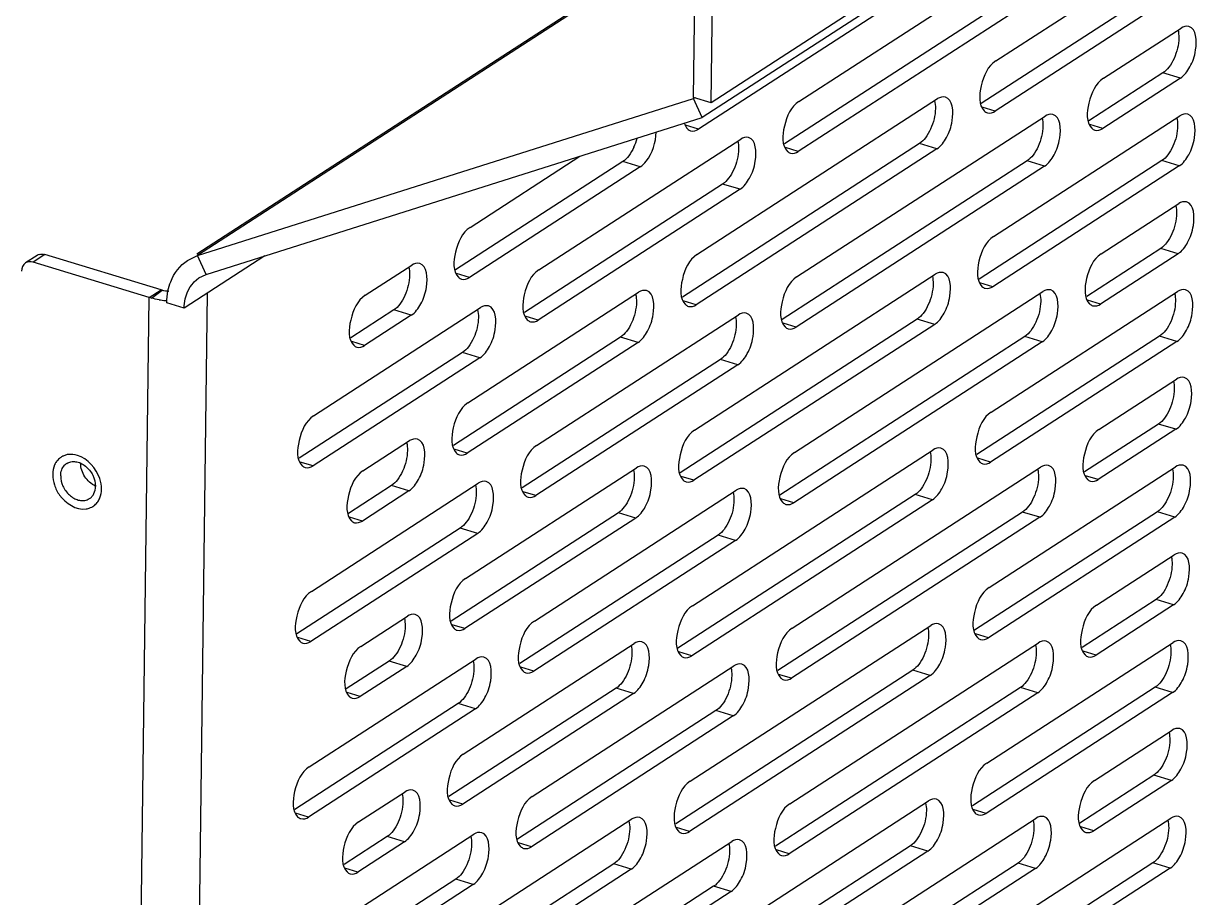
# Model space of a CAD drawing. Header units: millimetres. Extents: x -177 to 18421, y -5017 to 3255.
# Drawn here: x 4818.57 to 4839.62, y 715.05 to 730.69 of the extents above; entities that cross this region are included whole.
import ezdxf

# ---------------------------------------------------------------- set-up
doc = ezdxf.new("R2010")
doc.units = ezdxf.units.MM
doc.header["$LTSCALE"] = 46.255
doc.layers.get('0').update_dxf_attribs({"linetype": 'CONTINUOUS'})
doc.layers.add('02___PRT_ALL_AXES', color=7, linetype='CONTINUOUS')

msp = doc.modelspace()

# ---------------------------------------------------------------- linework, layer by layer
at = {"color": 3, "linetype": 'Continuous'}
for p, q in [((4854.088, 744.311), (4830.875, 729.277)), ((4849.689, 741.299), (4830.715, 729.011)), ((4830.875, 729.277), (4830.915, 732.382)), ((4832.448, 729.299), (4836.896, 732.18)), ((4835.972, 730.024), (4839.308, 732.184)), ((4834.958, 731.593), (4830.649, 728.802)), ((4836.884, 731.282), (4832.436, 728.401)), ((4839.297, 731.287), (4835.961, 729.126)), ((4837.898, 729.713), (4839.288, 730.613)), ((4839.277, 729.715), (4837.886, 728.815)), ((4830.621, 726.558), (4834.93, 729.349)), ((4821.835, 726.201), (4830.715, 729.011)), ((4832.407, 726.157), (4836.855, 729.038)), ((4835.932, 726.881), (4839.268, 729.042)), ((4827.791, 726.283), (4831.405, 728.624)), ((4834.918, 728.451), (4830.609, 725.66)), ((4826.56, 727.045), (4828.527, 728.318)), ((4829.607, 728.127), (4826.549, 726.147)), ((4836.844, 728.14), (4832.396, 725.259)), ((4839.256, 728.144), (4835.92, 725.983)), ((4831.394, 727.726), (4827.78, 725.386)), ((4837.858, 726.57), (4839.248, 727.471)), ((4839.236, 726.573), (4837.846, 725.673)), ((4820.818, 725.789), (4818.74, 726.422)), ((4822.883, 726.533), (4821.441, 725.599)), ((4824.684, 725.829), (4825.518, 726.369)), ((4821.706, 726.14), (4821.835, 726.201)), ((4830.58, 723.415), (4834.889, 726.206)), ((4820.235, 680.275), (4820.818, 725.789)), ((4821.275, 680.355), (4821.858, 725.869)), ((4826.52, 723.902), (4829.578, 725.883)), ((4832.367, 723.014), (4836.815, 725.895)), ((4835.892, 723.739), (4839.228, 725.899)), ((4823.76, 723.673), (4826.749, 725.608)), ((4825.506, 725.471), (4824.672, 724.931)), ((4827.751, 723.141), (4831.365, 725.482)), ((4834.878, 725.308), (4830.569, 722.517)), ((4829.567, 724.985), (4826.509, 723.004)), ((4836.804, 724.997), (4832.356, 722.117)), ((4839.216, 725.002), (4835.88, 722.841)), ((4826.737, 724.71), (4823.749, 722.775)), ((4831.353, 724.584), (4827.739, 722.243)), ((4837.817, 723.428), (4839.207, 724.328)), ((4839.196, 723.43), (4837.806, 722.53)), ((4824.643, 722.687), (4825.478, 723.227)), ((4830.54, 720.273), (4834.849, 723.064)), ((4832.327, 719.872), (4836.775, 722.753)), ((4835.851, 720.596), (4839.187, 722.757)), ((4826.48, 720.76), (4829.538, 722.74)), ((4823.72, 720.53), (4826.708, 722.466)), ((4825.466, 722.329), (4824.632, 721.789)), ((4827.711, 719.998), (4831.325, 722.339)), ((4834.838, 722.166), (4830.529, 719.375)), ((4829.526, 721.842), (4826.468, 719.862)), ((4836.763, 721.855), (4832.315, 718.974)), ((4839.176, 721.859), (4835.84, 719.698)), ((4826.697, 721.568), (4823.708, 719.632)), ((4831.313, 721.441), (4827.699, 719.101)), ((4837.777, 720.285), (4839.167, 721.186)), ((4839.156, 720.288), (4837.766, 719.388)), ((4824.603, 719.544), (4825.437, 720.084)), ((4830.5, 717.13), (4834.809, 719.921)), ((4826.439, 717.617), (4829.498, 719.598)), ((4832.287, 716.729), (4836.735, 719.61)), ((4835.811, 717.454), (4839.147, 719.614)), ((4823.68, 717.388), (4826.668, 719.323)), ((4825.426, 719.186), (4824.592, 718.646)), ((4827.67, 716.856), (4831.284, 719.197)), ((4834.797, 719.023), (4830.488, 716.232)), ((4829.486, 718.7), (4826.428, 716.719)), ((4836.723, 718.712), (4832.275, 715.832)), ((4839.136, 718.717), (4835.8, 716.556)), ((4826.657, 718.425), (4823.668, 716.49)), ((4831.273, 718.299), (4827.659, 715.958)), ((4837.737, 717.143), (4839.127, 718.043)), ((4839.115, 717.145), (4837.725, 716.245)), ((4824.563, 716.402), (4825.397, 716.942)), ((4830.46, 713.988), (4834.769, 716.779)), ((4826.399, 714.475), (4829.457, 716.455)), ((4832.246, 713.587), (4836.694, 716.468)), ((4835.771, 714.311), (4839.107, 716.472)), ((4823.639, 714.245), (4826.628, 716.181)), ((4825.385, 716.044), (4824.551, 715.504)), ((4827.63, 713.714), (4831.244, 716.054)), ((4834.757, 715.881), (4830.448, 713.09)), ((4829.446, 715.557), (4826.388, 713.577)), ((4836.683, 715.57), (4832.235, 712.689)), ((4839.095, 715.574), (4835.759, 713.413)), ((4826.616, 715.283), (4823.628, 713.347)), ((4831.233, 715.156), (4827.619, 712.816))]:
    msp.add_line(p, q, dxfattribs=at)
at = {"color": 7, "linetype": 'Continuous'}
for p, q in [((4830.563, 729.372), (4830.603, 732.477)), ((4830.601, 732.348), (4821.668, 726.563)), ((4830.601, 732.316), (4821.683, 726.54)), ((4838.985, 731.382), (4835.713, 729.263)), ((4836.573, 731.377), (4832.189, 728.538)), ((4838.965, 729.81), (4837.639, 728.952)), ((4839.277, 729.715), (4838.965, 729.81)), ((4821.683, 726.54), (4830.563, 729.35)), ((4830.875, 729.277), (4830.563, 729.372)), ((4830.587, 729.365), (4830.563, 729.35)), ((4830.715, 729.011), (4830.563, 729.35)), ((4835.961, 729.126), (4835.729, 729.196)), ((4830.649, 728.802), (4830.418, 728.873)), ((4837.886, 728.815), (4837.655, 728.885)), ((4834.606, 728.546), (4830.362, 725.797)), ((4832.436, 728.401), (4832.205, 728.472)), ((4834.918, 728.451), (4834.606, 728.546)), ((4829.295, 728.222), (4826.302, 726.283)), ((4829.607, 728.127), (4829.295, 728.222)), ((4836.532, 728.235), (4832.149, 725.396)), ((4838.945, 728.239), (4835.673, 726.12)), ((4836.844, 728.14), (4836.532, 728.235)), ((4839.256, 728.144), (4838.945, 728.239)), ((4831.082, 727.821), (4827.532, 725.522)), ((4831.394, 727.726), (4831.082, 727.821)), ((4818.81, 726.543), (4818.602, 726.408)), ((4818.949, 726.557), (4818.74, 726.422)), ((4821.027, 725.924), (4818.949, 726.557)), ((4821.502, 726.454), (4821.683, 726.54)), ((4821.835, 726.201), (4821.683, 726.54)), ((4838.925, 726.668), (4837.599, 725.809)), ((4839.236, 726.573), (4838.925, 726.668)), ((4826.549, 726.147), (4826.318, 726.217)), ((4820.818, 725.789), (4821.027, 725.924)), ((4820.855, 725.779), (4821.045, 725.919)), ((4821.045, 725.919), (4821.027, 725.924)), ((4835.92, 725.983), (4835.689, 726.054)), ((4830.609, 725.66), (4830.378, 725.73)), ((4837.846, 725.673), (4837.615, 725.743)), ((4821.441, 725.599), (4821.13, 725.694)), ((4825.195, 725.566), (4824.425, 725.068)), ((4825.506, 725.471), (4825.195, 725.566)), ((4827.78, 725.386), (4827.548, 725.456)), ((4834.566, 725.403), (4830.322, 722.654)), ((4832.396, 725.259), (4832.165, 725.329)), ((4834.878, 725.308), (4834.566, 725.403)), ((4829.255, 725.08), (4826.261, 723.141)), ((4829.567, 724.985), (4829.255, 725.08)), ((4836.492, 725.092), (4832.108, 722.253)), ((4838.904, 725.097), (4835.633, 722.978)), ((4836.804, 724.997), (4836.492, 725.092)), ((4839.216, 725.002), (4838.904, 725.097)), ((4824.672, 724.931), (4824.441, 725.002)), ((4826.425, 724.805), (4823.501, 722.912)), ((4826.737, 724.71), (4826.425, 724.805)), ((4831.042, 724.679), (4827.492, 722.38)), ((4831.353, 724.584), (4831.042, 724.679)), ((4838.884, 723.525), (4837.559, 722.667)), ((4839.196, 723.43), (4838.884, 723.525)), ((4826.509, 723.004), (4826.277, 723.075)), ((4823.749, 722.775), (4823.517, 722.845)), ((4835.88, 722.841), (4835.649, 722.911)), ((4830.569, 722.517), (4830.338, 722.588)), ((4837.806, 722.53), (4837.575, 722.6)), ((4825.154, 722.424), (4824.385, 721.926)), ((4825.466, 722.329), (4825.154, 722.424)), ((4827.739, 722.243), (4827.508, 722.314)), ((4834.526, 722.261), (4830.281, 719.512)), ((4832.356, 722.117), (4832.124, 722.187)), ((4834.838, 722.166), (4834.526, 722.261)), ((4829.215, 721.937), (4826.221, 719.998)), ((4829.526, 721.842), (4829.215, 721.937)), ((4836.452, 721.95), (4832.068, 719.111)), ((4838.864, 721.954), (4835.593, 719.835)), ((4836.763, 721.855), (4836.452, 721.95)), ((4839.176, 721.859), (4838.864, 721.954)), ((4824.632, 721.789), (4824.401, 721.859)), ((4826.385, 721.663), (4823.461, 719.769)), ((4826.697, 721.568), (4826.385, 721.663)), ((4831.002, 721.536), (4827.452, 719.237)), ((4831.313, 721.441), (4831.002, 721.536)), ((4838.844, 720.383), (4837.518, 719.524)), ((4839.156, 720.288), (4838.844, 720.383)), ((4826.468, 719.862), (4826.237, 719.932)), ((4823.708, 719.632), (4823.477, 719.703)), ((4835.84, 719.698), (4835.609, 719.769)), ((4830.529, 719.375), (4830.297, 719.445)), ((4837.766, 719.388), (4837.534, 719.458)), ((4825.114, 719.281), (4824.344, 718.783)), ((4825.426, 719.186), (4825.114, 719.281)), ((4827.699, 719.101), (4827.468, 719.171)), ((4834.486, 719.118), (4830.241, 716.369)), ((4832.315, 718.974), (4832.084, 719.044)), ((4834.797, 719.023), (4834.486, 719.118)), ((4829.174, 718.795), (4826.181, 716.856)), ((4829.486, 718.7), (4829.174, 718.795)), ((4836.412, 718.807), (4832.028, 715.968)), ((4838.824, 718.812), (4835.552, 716.693)), ((4836.723, 718.712), (4836.412, 718.807)), ((4839.136, 718.717), (4838.824, 718.812)), ((4824.592, 718.646), (4824.361, 718.717)), ((4826.345, 718.52), (4823.421, 716.627)), ((4826.657, 718.425), (4826.345, 718.52)), ((4830.961, 718.394), (4827.412, 716.095)), ((4831.273, 718.299), (4830.961, 718.394)), ((4838.804, 717.24), (4837.478, 716.382)), ((4839.115, 717.145), (4838.804, 717.24)), ((4826.428, 716.719), (4826.197, 716.79)), ((4823.668, 716.49), (4823.437, 716.56)), ((4835.8, 716.556), (4835.568, 716.626)), ((4830.488, 716.232), (4830.257, 716.303)), ((4837.725, 716.245), (4837.494, 716.315)), ((4825.074, 716.139), (4824.304, 715.641)), ((4825.385, 716.044), (4825.074, 716.139)), ((4827.659, 715.958), (4827.428, 716.029)), ((4834.445, 715.976), (4830.201, 713.227)), ((4832.275, 715.832), (4832.044, 715.902)), ((4834.757, 715.881), (4834.445, 715.976)), ((4829.134, 715.652), (4826.14, 713.713)), ((4829.446, 715.557), (4829.134, 715.652)), ((4836.371, 715.665), (4831.988, 712.826)), ((4838.784, 715.669), (4835.512, 713.55)), ((4836.683, 715.57), (4836.371, 715.665)), ((4839.095, 715.574), (4838.784, 715.669)), ((4824.551, 715.504), (4824.32, 715.574)), ((4826.305, 715.378), (4823.381, 713.484)), ((4826.616, 715.283), (4826.305, 715.378)), ((4830.921, 715.251), (4827.371, 712.952)), ((4831.233, 715.156), (4830.921, 715.251))]:
    msp.add_line(p, q, dxfattribs=at)
at = {"color": 3, "linetype": 'Continuous'}
msp.add_lwpolyline([(4820.855, 725.779), (4820.836, 725.784), (4820.818, 725.789)], dxfattribs=at)
at = {"color": 7, "linetype": 'Continuous'}
for centre, radius, start, end in [((4828.586, 728.889), 0.995, 335.7947, 345.5563), ((4818.887, 726.425), 0.141, 107.359, 122.8097)]:
    msp.add_arc(centre, radius, start, end, dxfattribs=at)
at = {"color": 3, "linetype": 'Continuous'}
for centre, radius, start, end in [((4821.238, 727.284), 1.554, 261.0565, 261.7666), ((4821.25, 727.371), 1.642, 261.7905, 266.0203)]:
    msp.add_arc(centre, radius, start, end, dxfattribs=at)
at = {"color": 7, "linetype": 'Continuous'}
for points in [[(4839.234, 730.58), (4839.245, 730.534), (4839.249, 730.486), (4839.249, 730.439)], [(4839.249, 730.439), (4839.247, 730.313), (4839.215, 730.185), (4839.163, 730.069)], [(4839.072, 729.913), (4839.042, 729.874), (4839.006, 729.837), (4838.965, 729.81)], [(4839.163, 730.069), (4839.138, 730.014), (4839.108, 729.961), (4839.072, 729.913)], [(4834.876, 729.315), (4834.887, 729.269), (4834.891, 729.222), (4834.89, 729.175)], [(4834.89, 729.175), (4834.889, 729.048), (4834.857, 728.92), (4834.805, 728.805)], [(4836.816, 728.864), (4836.814, 728.737), (4836.783, 728.609), (4836.731, 728.494)], [(4836.802, 729.004), (4836.813, 728.958), (4836.817, 728.911), (4836.816, 728.864)], [(4839.228, 728.868), (4839.227, 728.741), (4839.195, 728.613), (4839.143, 728.498)], [(4839.214, 729.008), (4839.225, 728.963), (4839.229, 728.915), (4839.228, 728.868)], [(4834.713, 728.649), (4834.683, 728.61), (4834.648, 728.573), (4834.606, 728.546)], [(4834.805, 728.805), (4834.78, 728.75), (4834.75, 728.697), (4834.713, 728.649)], [(4829.493, 728.481), (4829.469, 728.426), (4829.439, 728.373), (4829.402, 728.325)], [(4831.366, 728.45), (4831.364, 728.324), (4831.332, 728.196), (4831.28, 728.08)], [(4831.352, 728.591), (4831.363, 728.545), (4831.366, 728.497), (4831.366, 728.45)], [(4836.731, 728.494), (4836.706, 728.439), (4836.676, 728.386), (4836.639, 728.338)], [(4839.143, 728.498), (4839.118, 728.443), (4839.088, 728.39), (4839.052, 728.342)], [(4829.402, 728.325), (4829.372, 728.286), (4829.337, 728.249), (4829.295, 728.222)], [(4836.639, 728.338), (4836.609, 728.299), (4836.574, 728.262), (4836.532, 728.235)], [(4839.052, 728.342), (4839.021, 728.303), (4838.986, 728.266), (4838.945, 728.239)], [(4831.28, 728.08), (4831.256, 728.025), (4831.225, 727.972), (4831.189, 727.924)], [(4831.189, 727.924), (4831.159, 727.885), (4831.124, 727.848), (4831.082, 727.821)], [(4839.194, 727.437), (4839.205, 727.391), (4839.209, 727.344), (4839.208, 727.297)], [(4839.208, 727.297), (4839.207, 727.17), (4839.175, 727.042), (4839.123, 726.927)], [(4839.031, 726.771), (4839.001, 726.732), (4838.966, 726.695), (4838.925, 726.668)], [(4839.123, 726.927), (4839.098, 726.872), (4839.068, 726.819), (4839.031, 726.771)], [(4818.845, 726.559), (4818.878, 726.569), (4818.916, 726.568), (4818.949, 726.557)], [(4821.2, 726.073), (4821.259, 726.224), (4821.366, 726.366), (4821.502, 726.454)], [(4825.464, 726.336), (4825.475, 726.29), (4825.479, 726.242), (4825.478, 726.195)], [(4825.478, 726.195), (4825.477, 726.069), (4825.445, 725.941), (4825.393, 725.825)], [(4834.836, 726.173), (4834.847, 726.127), (4834.851, 726.079), (4834.85, 726.032)], [(4821.166, 725.898), (4821.125, 725.901), (4821.085, 725.908), (4821.045, 725.919)], [(4821.13, 725.694), (4821.131, 725.765), (4821.138, 725.836), (4821.152, 725.906)], [(4821.152, 725.906), (4821.163, 725.963), (4821.179, 726.019), (4821.2, 726.073)], [(4834.85, 726.032), (4834.848, 725.906), (4834.816, 725.777), (4834.764, 725.662)], [(4825.393, 725.825), (4825.368, 725.77), (4825.338, 725.717), (4825.301, 725.67)], [(4829.539, 725.709), (4829.537, 725.582), (4829.505, 725.454), (4829.453, 725.339)], [(4829.524, 725.849), (4829.535, 725.803), (4829.539, 725.756), (4829.539, 725.709)], [(4836.776, 725.721), (4836.774, 725.595), (4836.742, 725.467), (4836.69, 725.351)], [(4836.762, 725.862), (4836.773, 725.816), (4836.776, 725.768), (4836.776, 725.721)], [(4839.188, 725.726), (4839.187, 725.599), (4839.155, 725.471), (4839.103, 725.355)], [(4839.174, 725.866), (4839.185, 725.82), (4839.189, 725.773), (4839.188, 725.726)], [(4825.301, 725.67), (4825.271, 725.63), (4825.236, 725.593), (4825.195, 725.566)], [(4826.695, 725.575), (4826.706, 725.529), (4826.71, 725.481), (4826.709, 725.434)], [(4834.673, 725.506), (4834.643, 725.467), (4834.608, 725.43), (4834.566, 725.403)], [(4834.764, 725.662), (4834.74, 725.607), (4834.71, 725.554), (4834.673, 725.506)], [(4826.709, 725.434), (4826.708, 725.308), (4826.676, 725.18), (4826.624, 725.064)], [(4829.453, 725.339), (4829.428, 725.284), (4829.398, 725.231), (4829.362, 725.183)], [(4831.326, 725.308), (4831.324, 725.181), (4831.292, 725.053), (4831.24, 724.938)], [(4831.311, 725.448), (4831.322, 725.402), (4831.326, 725.355), (4831.326, 725.308)], [(4836.69, 725.351), (4836.666, 725.296), (4836.636, 725.243), (4836.599, 725.195)], [(4839.103, 725.355), (4839.078, 725.3), (4839.048, 725.247), (4839.011, 725.2)], [(4826.624, 725.064), (4826.599, 725.009), (4826.569, 724.956), (4826.532, 724.909)], [(4829.362, 725.183), (4829.332, 725.144), (4829.296, 725.107), (4829.255, 725.08)], [(4836.599, 725.195), (4836.569, 725.156), (4836.534, 725.119), (4836.492, 725.092)], [(4839.011, 725.2), (4838.981, 725.16), (4838.946, 725.123), (4838.904, 725.097)], [(4826.532, 724.909), (4826.502, 724.869), (4826.467, 724.832), (4826.425, 724.805)], [(4831.24, 724.938), (4831.215, 724.883), (4831.185, 724.83), (4831.149, 724.782)], [(4831.149, 724.782), (4831.118, 724.743), (4831.083, 724.706), (4831.042, 724.679)], [(4839.154, 724.295), (4839.165, 724.249), (4839.169, 724.201), (4839.168, 724.154)], [(4839.168, 724.154), (4839.166, 724.028), (4839.135, 723.9), (4839.083, 723.784)], [(4838.991, 723.628), (4838.961, 723.589), (4838.926, 723.552), (4838.884, 723.525)], [(4839.083, 723.784), (4839.058, 723.729), (4839.028, 723.676), (4838.991, 723.628)], [(4825.424, 723.193), (4825.435, 723.148), (4825.439, 723.1), (4825.438, 723.053)], [(4825.438, 723.053), (4825.436, 722.926), (4825.405, 722.798), (4825.353, 722.683)], [(4834.795, 723.03), (4834.807, 722.984), (4834.81, 722.937), (4834.81, 722.89)], [(4834.81, 722.89), (4834.808, 722.763), (4834.776, 722.635), (4834.724, 722.52)], [(4825.353, 722.683), (4825.328, 722.628), (4825.298, 722.575), (4825.261, 722.527)], [(4829.498, 722.566), (4829.497, 722.44), (4829.465, 722.311), (4829.413, 722.196)], [(4829.484, 722.707), (4829.495, 722.661), (4829.499, 722.613), (4829.498, 722.566)], [(4836.736, 722.579), (4836.734, 722.452), (4836.702, 722.324), (4836.65, 722.209)], [(4836.721, 722.719), (4836.732, 722.673), (4836.736, 722.626), (4836.736, 722.579)], [(4839.148, 722.583), (4839.146, 722.456), (4839.115, 722.328), (4839.062, 722.213)], [(4839.134, 722.723), (4839.145, 722.678), (4839.149, 722.63), (4839.148, 722.583)], [(4825.261, 722.527), (4825.231, 722.488), (4825.196, 722.451), (4825.154, 722.424)], [(4826.655, 722.432), (4826.666, 722.387), (4826.67, 722.339), (4826.669, 722.292)], [(4834.633, 722.364), (4834.603, 722.325), (4834.567, 722.288), (4834.526, 722.261)], [(4834.724, 722.52), (4834.699, 722.465), (4834.669, 722.412), (4834.633, 722.364)], [(4826.669, 722.292), (4826.667, 722.165), (4826.636, 722.037), (4826.583, 721.922)], [(4829.413, 722.196), (4829.388, 722.141), (4829.358, 722.088), (4829.321, 722.04)], [(4831.285, 722.165), (4831.284, 722.039), (4831.252, 721.911), (4831.2, 721.795)], [(4831.271, 722.306), (4831.282, 722.26), (4831.286, 722.212), (4831.285, 722.165)], [(4836.65, 722.209), (4836.625, 722.154), (4836.595, 722.101), (4836.559, 722.053)], [(4839.062, 722.213), (4839.038, 722.158), (4839.008, 722.105), (4838.971, 722.057)], [(4826.583, 721.922), (4826.559, 721.867), (4826.529, 721.814), (4826.492, 721.766)], [(4829.321, 722.04), (4829.291, 722.001), (4829.256, 721.964), (4829.215, 721.937)], [(4836.559, 722.053), (4836.529, 722.014), (4836.493, 721.977), (4836.452, 721.95)], [(4838.971, 722.057), (4838.941, 722.018), (4838.906, 721.981), (4838.864, 721.954)], [(4826.492, 721.766), (4826.462, 721.727), (4826.427, 721.69), (4826.385, 721.663)], [(4831.2, 721.795), (4831.175, 721.74), (4831.145, 721.687), (4831.108, 721.639)], [(4831.108, 721.639), (4831.078, 721.6), (4831.043, 721.563), (4831.002, 721.536)], [(4839.114, 721.152), (4839.125, 721.106), (4839.128, 721.059), (4839.128, 721.012)], [(4839.128, 721.012), (4839.126, 720.885), (4839.094, 720.757), (4839.042, 720.642)], [(4838.951, 720.486), (4838.921, 720.447), (4838.886, 720.41), (4838.844, 720.383)], [(4839.042, 720.642), (4839.018, 720.587), (4838.988, 720.534), (4838.951, 720.486)], [(4825.384, 720.051), (4825.395, 720.005), (4825.398, 719.957), (4825.398, 719.91)], [(4825.398, 719.91), (4825.396, 719.784), (4825.364, 719.656), (4825.312, 719.54)], [(4834.755, 719.888), (4834.766, 719.842), (4834.77, 719.794), (4834.769, 719.747)], [(4834.769, 719.747), (4834.768, 719.621), (4834.736, 719.492), (4834.684, 719.377)], [(4825.221, 719.385), (4825.191, 719.345), (4825.156, 719.308), (4825.114, 719.281)], [(4825.312, 719.54), (4825.288, 719.485), (4825.258, 719.432), (4825.221, 719.385)], [(4829.458, 719.424), (4829.456, 719.297), (4829.425, 719.169), (4829.373, 719.054)], [(4829.444, 719.564), (4829.455, 719.518), (4829.459, 719.471), (4829.458, 719.424)], [(4836.695, 719.436), (4836.694, 719.31), (4836.662, 719.182), (4836.61, 719.066)], [(4836.681, 719.577), (4836.692, 719.531), (4836.696, 719.483), (4836.695, 719.436)], [(4839.108, 719.441), (4839.106, 719.314), (4839.074, 719.186), (4839.022, 719.07)], [(4839.093, 719.581), (4839.105, 719.535), (4839.108, 719.488), (4839.108, 719.441)], [(4826.614, 719.29), (4826.626, 719.244), (4826.629, 719.196), (4826.629, 719.149)], [(4834.592, 719.221), (4834.562, 719.182), (4834.527, 719.145), (4834.486, 719.118)], [(4834.684, 719.377), (4834.659, 719.322), (4834.629, 719.269), (4834.592, 719.221)], [(4826.629, 719.149), (4826.627, 719.023), (4826.595, 718.895), (4826.543, 718.779)], [(4829.373, 719.054), (4829.348, 718.999), (4829.318, 718.946), (4829.281, 718.898)], [(4831.245, 719.023), (4831.243, 718.896), (4831.212, 718.768), (4831.16, 718.653)], [(4831.231, 719.163), (4831.242, 719.117), (4831.246, 719.07), (4831.245, 719.023)], [(4836.61, 719.066), (4836.585, 719.011), (4836.555, 718.958), (4836.518, 718.91)], [(4839.022, 719.07), (4838.997, 719.015), (4838.967, 718.962), (4838.931, 718.915)], [(4826.543, 718.779), (4826.518, 718.724), (4826.488, 718.671), (4826.452, 718.624)], [(4829.281, 718.898), (4829.251, 718.859), (4829.216, 718.822), (4829.174, 718.795)], [(4836.518, 718.91), (4836.488, 718.871), (4836.453, 718.834), (4836.412, 718.807)], [(4838.931, 718.915), (4838.901, 718.875), (4838.865, 718.838), (4838.824, 718.812)], [(4826.452, 718.624), (4826.422, 718.584), (4826.386, 718.547), (4826.345, 718.52)], [(4831.16, 718.653), (4831.135, 718.598), (4831.105, 718.545), (4831.068, 718.497)], [(4831.068, 718.497), (4831.038, 718.458), (4831.003, 718.421), (4830.961, 718.394)], [(4839.073, 718.01), (4839.084, 717.964), (4839.088, 717.916), (4839.088, 717.869)], [(4839.088, 717.869), (4839.086, 717.743), (4839.054, 717.615), (4839.002, 717.499)], [(4839.002, 717.499), (4838.977, 717.444), (4838.947, 717.391), (4838.911, 717.343)], [(4838.911, 717.343), (4838.881, 717.304), (4838.845, 717.267), (4838.804, 717.24)], [(4825.343, 716.908), (4825.354, 716.863), (4825.358, 716.815), (4825.358, 716.768)], [(4825.358, 716.768), (4825.356, 716.641), (4825.324, 716.513), (4825.272, 716.398)], [(4834.715, 716.745), (4834.726, 716.699), (4834.73, 716.652), (4834.729, 716.605)], [(4834.729, 716.605), (4834.728, 716.478), (4834.696, 716.35), (4834.644, 716.235)], [(4836.641, 716.434), (4836.652, 716.389), (4836.656, 716.341), (4836.655, 716.294)], [(4839.053, 716.438), (4839.064, 716.393), (4839.068, 716.345), (4839.067, 716.298)], [(4825.181, 716.242), (4825.151, 716.203), (4825.115, 716.166), (4825.074, 716.139)], [(4825.272, 716.398), (4825.247, 716.343), (4825.217, 716.29), (4825.181, 716.242)], [(4829.418, 716.281), (4829.416, 716.155), (4829.384, 716.026), (4829.332, 715.911)], [(4829.404, 716.422), (4829.415, 716.376), (4829.418, 716.328), (4829.418, 716.281)], [(4834.644, 716.235), (4834.619, 716.18), (4834.589, 716.127), (4834.552, 716.079)], [(4836.655, 716.294), (4836.653, 716.167), (4836.622, 716.039), (4836.57, 715.924)], [(4839.067, 716.298), (4839.066, 716.171), (4839.034, 716.043), (4838.982, 715.928)], [(4826.574, 716.147), (4826.585, 716.102), (4826.589, 716.054), (4826.588, 716.007)], [(4831.19, 716.021), (4831.202, 715.975), (4831.205, 715.927), (4831.205, 715.88)], [(4834.552, 716.079), (4834.522, 716.04), (4834.487, 716.003), (4834.445, 715.976)], [(4826.588, 716.007), (4826.587, 715.88), (4826.555, 715.752), (4826.503, 715.637)], [(4829.332, 715.911), (4829.308, 715.856), (4829.278, 715.803), (4829.241, 715.755)], [(4831.205, 715.88), (4831.203, 715.754), (4831.171, 715.626), (4831.119, 715.51)], [(4836.57, 715.924), (4836.545, 715.869), (4836.515, 715.816), (4836.478, 715.768)], [(4838.982, 715.928), (4838.957, 715.873), (4838.927, 715.82), (4838.89, 715.772)], [(4826.503, 715.637), (4826.478, 715.582), (4826.448, 715.529), (4826.412, 715.481)], [(4829.241, 715.755), (4829.211, 715.716), (4829.176, 715.679), (4829.134, 715.652)], [(4836.478, 715.768), (4836.448, 715.729), (4836.413, 715.692), (4836.371, 715.665)], [(4838.89, 715.772), (4838.86, 715.733), (4838.825, 715.696), (4838.784, 715.669)], [(4826.412, 715.481), (4826.381, 715.442), (4826.346, 715.405), (4826.305, 715.378)], [(4831.119, 715.51), (4831.094, 715.455), (4831.064, 715.402), (4831.028, 715.354)], [(4831.028, 715.354), (4830.998, 715.315), (4830.963, 715.278), (4830.921, 715.251)]]:
    msp.add_open_spline(points, degree=3, dxfattribs=at)
at = {"color": 3, "linetype": 'Continuous'}
for points, knots in [([(4839.277, 729.715), (4839.35, 729.763), (4839.47, 729.934), (4839.577, 730.226), (4839.568, 730.6), (4839.428, 730.643)], [0, 0, 0, 0, 0.257826, 0.570702, 1, 1, 1, 1]), ([(4835.972, 730.024), (4835.828, 729.931), (4835.691, 729.621), (4835.658, 729.236), (4835.766, 729.13)], [0, 0, 0, 0, 0.531434, 1, 1, 1, 1]), ([(4837.898, 729.713), (4837.754, 729.62), (4837.617, 729.31), (4837.584, 728.925), (4837.692, 728.819)], [0, 0, 0, 0, 0.531434, 1, 1, 1, 1]), ([(4832.448, 729.299), (4832.304, 729.206), (4832.166, 728.896), (4832.134, 728.512), (4832.241, 728.406)], [0, 0, 0, 0, 0.531434, 1, 1, 1, 1]), ([(4834.918, 728.451), (4834.992, 728.499), (4835.112, 728.67), (4835.219, 728.962), (4835.21, 729.335), (4835.069, 729.378)], [0, 0, 0, 0, 0.257826, 0.570702, 1, 1, 1, 1]), ([(4835.766, 729.13), (4835.774, 729.122), (4835.791, 729.109), (4835.811, 729.1), (4835.821, 729.097)], [0, 0, 0, 0, 0.511486, 1, 1, 1, 1]), ([(4836.844, 728.14), (4836.918, 728.188), (4837.038, 728.359), (4837.145, 728.651), (4837.135, 729.025), (4836.995, 729.067)], [0, 0, 0, 0, 0.257826, 0.570702, 1, 1, 1, 1]), ([(4839.256, 728.144), (4839.33, 728.192), (4839.45, 728.363), (4839.557, 728.655), (4839.548, 729.029), (4839.408, 729.071)], [0, 0, 0, 0, 0.257826, 0.570702, 1, 1, 1, 1]), ([(4829.607, 728.127), (4829.648, 728.154), (4829.811, 728.325), (4829.887, 728.567), (4829.89, 728.75)], [0, 0, 0, 0, 0.210788, 1, 1, 1, 1]), ([(4830.454, 728.807), (4830.462, 728.799), (4830.479, 728.785), (4830.499, 728.776), (4830.509, 728.773)], [0, 0, 0, 0, 0.511486, 1, 1, 1, 1]), ([(4831.394, 727.726), (4831.467, 727.774), (4831.587, 727.946), (4831.694, 728.237), (4831.685, 728.611), (4831.545, 728.654)], [0, 0, 0, 0, 0.257826, 0.570702, 1, 1, 1, 1]), ([(4837.692, 728.819), (4837.699, 728.811), (4837.717, 728.798), (4837.736, 728.789), (4837.747, 728.786)], [0, 0, 0, 0, 0.511486, 1, 1, 1, 1]), ([(4832.241, 728.406), (4832.249, 728.398), (4832.266, 728.384), (4832.286, 728.375), (4832.296, 728.372)], [0, 0, 0, 0, 0.511486, 1, 1, 1, 1]), ([(4839.236, 726.573), (4839.31, 726.621), (4839.43, 726.792), (4839.537, 727.084), (4839.528, 727.457), (4839.388, 727.5)], [0, 0, 0, 0, 0.257826, 0.570702, 1, 1, 1, 1]), ([(4826.56, 727.045), (4826.416, 726.951), (4826.279, 726.642), (4826.246, 726.257), (4826.354, 726.151)], [0, 0, 0, 0, 0.531434, 1, 1, 1, 1]), ([(4835.932, 726.881), (4835.788, 726.788), (4835.65, 726.478), (4835.618, 726.094), (4835.725, 725.988)], [0, 0, 0, 0, 0.531434, 1, 1, 1, 1]), ([(4830.621, 726.558), (4830.477, 726.465), (4830.339, 726.155), (4830.307, 725.77), (4830.414, 725.664)], [0, 0, 0, 0, 0.531434, 1, 1, 1, 1]), ([(4837.858, 726.57), (4837.714, 726.477), (4837.576, 726.168), (4837.544, 725.783), (4837.651, 725.677)], [0, 0, 0, 0, 0.531434, 1, 1, 1, 1]), ([(4825.506, 725.471), (4825.58, 725.519), (4825.7, 725.691), (4825.807, 725.983), (4825.798, 726.356), (4825.658, 726.399)], [0, 0, 0, 0, 0.257826, 0.570702, 1, 1, 1, 1]), ([(4821.441, 725.599), (4821.442, 725.655), (4821.462, 725.859), (4821.581, 726.059), (4821.706, 726.14)], [0, 0, 0, 0, 0.274755, 1, 1, 1, 1]), ([(4826.354, 726.151), (4826.362, 726.143), (4826.379, 726.129), (4826.399, 726.12), (4826.409, 726.117)], [0, 0, 0, 0, 0.511486, 1, 1, 1, 1]), ([(4827.791, 726.283), (4827.647, 726.19), (4827.51, 725.881), (4827.477, 725.496), (4827.585, 725.39)], [0, 0, 0, 0, 0.531434, 1, 1, 1, 1]), ([(4832.407, 726.157), (4832.264, 726.064), (4832.126, 725.754), (4832.094, 725.369), (4832.201, 725.263)], [0, 0, 0, 0, 0.531434, 1, 1, 1, 1]), ([(4834.878, 725.308), (4834.952, 725.356), (4835.071, 725.527), (4835.179, 725.819), (4835.169, 726.193), (4835.029, 726.235)], [0, 0, 0, 0, 0.257826, 0.570702, 1, 1, 1, 1]), ([(4829.567, 724.985), (4829.64, 725.033), (4829.76, 725.204), (4829.867, 725.496), (4829.858, 725.869), (4829.718, 725.912)], [0, 0, 0, 0, 0.257826, 0.570702, 1, 1, 1, 1]), ([(4835.725, 725.988), (4835.733, 725.98), (4835.75, 725.966), (4835.77, 725.957), (4835.78, 725.954)], [0, 0, 0, 0, 0.511486, 1, 1, 1, 1]), ([(4836.804, 724.997), (4836.878, 725.045), (4836.997, 725.217), (4837.105, 725.508), (4837.095, 725.882), (4836.955, 725.925)], [0, 0, 0, 0, 0.257826, 0.570702, 1, 1, 1, 1]), ([(4839.216, 725.002), (4839.29, 725.049), (4839.41, 725.221), (4839.517, 725.513), (4839.508, 725.886), (4839.367, 725.929)], [0, 0, 0, 0, 0.257826, 0.570702, 1, 1, 1, 1]), ([(4824.684, 725.829), (4824.54, 725.736), (4824.402, 725.426), (4824.37, 725.042), (4824.477, 724.935)], [0, 0, 0, 0, 0.531434, 1, 1, 1, 1]), ([(4826.737, 724.71), (4826.811, 724.758), (4826.931, 724.93), (4827.038, 725.222), (4827.029, 725.595), (4826.889, 725.638)], [0, 0, 0, 0, 0.257826, 0.570702, 1, 1, 1, 1]), ([(4830.414, 725.664), (4830.422, 725.656), (4830.439, 725.643), (4830.459, 725.634), (4830.469, 725.631)], [0, 0, 0, 0, 0.511486, 1, 1, 1, 1]), ([(4831.353, 724.584), (4831.427, 724.632), (4831.547, 724.803), (4831.654, 725.095), (4831.645, 725.469), (4831.505, 725.511)], [0, 0, 0, 0, 0.257826, 0.570702, 1, 1, 1, 1]), ([(4837.651, 725.677), (4837.659, 725.669), (4837.676, 725.655), (4837.696, 725.646), (4837.706, 725.643)], [0, 0, 0, 0, 0.511486, 1, 1, 1, 1]), ([(4827.585, 725.39), (4827.593, 725.382), (4827.61, 725.368), (4827.63, 725.359), (4827.64, 725.356)], [0, 0, 0, 0, 0.511486, 1, 1, 1, 1]), ([(4832.201, 725.263), (4832.209, 725.255), (4832.226, 725.242), (4832.246, 725.233), (4832.256, 725.23)], [0, 0, 0, 0, 0.511486, 1, 1, 1, 1]), ([(4824.477, 724.935), (4824.485, 724.928), (4824.502, 724.914), (4824.522, 724.905), (4824.532, 724.902)], [0, 0, 0, 0, 0.511486, 1, 1, 1, 1]), ([(4839.196, 723.43), (4839.27, 723.478), (4839.39, 723.649), (4839.497, 723.941), (4839.487, 724.315), (4839.347, 724.358)], [0, 0, 0, 0, 0.257826, 0.570702, 1, 1, 1, 1]), ([(4826.52, 723.902), (4826.376, 723.809), (4826.239, 723.499), (4826.206, 723.115), (4826.314, 723.008)], [0, 0, 0, 0, 0.531434, 1, 1, 1, 1]), ([(4823.76, 723.673), (4823.616, 723.58), (4823.479, 723.27), (4823.446, 722.885), (4823.554, 722.779)], [0, 0, 0, 0, 0.531434, 1, 1, 1, 1]), ([(4835.892, 723.739), (4835.748, 723.646), (4835.61, 723.336), (4835.578, 722.951), (4835.685, 722.845)], [0, 0, 0, 0, 0.531434, 1, 1, 1, 1]), ([(4830.58, 723.415), (4830.436, 723.322), (4830.299, 723.012), (4830.266, 722.628), (4830.374, 722.522)], [0, 0, 0, 0, 0.531434, 1, 1, 1, 1]), ([(4837.817, 723.428), (4837.674, 723.335), (4837.536, 723.025), (4837.504, 722.64), (4837.611, 722.534)], [0, 0, 0, 0, 0.531434, 1, 1, 1, 1]), ([(4825.466, 722.329), (4825.54, 722.377), (4825.66, 722.548), (4825.767, 722.84), (4825.757, 723.214), (4825.617, 723.256)], [0, 0, 0, 0, 0.257826, 0.570702, 1, 1, 1, 1]), ([(4826.314, 723.008), (4826.321, 723.001), (4826.339, 722.987), (4826.359, 722.978), (4826.369, 722.975)], [0, 0, 0, 0, 0.511486, 1, 1, 1, 1]), ([(4827.751, 723.141), (4827.607, 723.048), (4827.469, 722.738), (4827.437, 722.354), (4827.544, 722.247)], [0, 0, 0, 0, 0.531434, 1, 1, 1, 1]), ([(4832.367, 723.014), (4832.223, 722.921), (4832.086, 722.612), (4832.053, 722.227), (4832.161, 722.121)], [0, 0, 0, 0, 0.531434, 1, 1, 1, 1]), ([(4834.838, 722.166), (4834.911, 722.214), (4835.031, 722.385), (4835.138, 722.677), (4835.129, 723.05), (4834.989, 723.093)], [0, 0, 0, 0, 0.257826, 0.570702, 1, 1, 1, 1]), ([(4823.554, 722.779), (4823.562, 722.771), (4823.579, 722.758), (4823.599, 722.749), (4823.609, 722.745)], [0, 0, 0, 0, 0.511486, 1, 1, 1, 1]), ([(4829.526, 721.842), (4829.6, 721.89), (4829.72, 722.061), (4829.827, 722.353), (4829.818, 722.727), (4829.678, 722.769)], [0, 0, 0, 0, 0.257826, 0.570702, 1, 1, 1, 1]), ([(4835.685, 722.845), (4835.693, 722.837), (4835.71, 722.824), (4835.73, 722.815), (4835.74, 722.812)], [0, 0, 0, 0, 0.511486, 1, 1, 1, 1]), ([(4836.763, 721.855), (4836.837, 721.903), (4836.957, 722.074), (4837.064, 722.366), (4837.055, 722.74), (4836.915, 722.782)], [0, 0, 0, 0, 0.257826, 0.570702, 1, 1, 1, 1]), ([(4839.176, 721.859), (4839.25, 721.907), (4839.369, 722.078), (4839.477, 722.37), (4839.467, 722.744), (4839.327, 722.786)], [0, 0, 0, 0, 0.257826, 0.570702, 1, 1, 1, 1]), ([(4824.643, 722.687), (4824.5, 722.593), (4824.362, 722.284), (4824.33, 721.899), (4824.437, 721.793)], [0, 0, 0, 0, 0.531434, 1, 1, 1, 1]), ([(4826.697, 721.568), (4826.771, 721.616), (4826.89, 721.787), (4826.998, 722.079), (4826.988, 722.453), (4826.848, 722.495)], [0, 0, 0, 0, 0.257826, 0.570702, 1, 1, 1, 1]), ([(4830.374, 722.522), (4830.382, 722.514), (4830.399, 722.5), (4830.419, 722.491), (4830.429, 722.488)], [0, 0, 0, 0, 0.511486, 1, 1, 1, 1]), ([(4831.313, 721.441), (4831.387, 721.489), (4831.507, 721.661), (4831.614, 721.952), (4831.605, 722.326), (4831.465, 722.369)], [0, 0, 0, 0, 0.257826, 0.570702, 1, 1, 1, 1]), ([(4837.611, 722.534), (4837.619, 722.526), (4837.636, 722.513), (4837.656, 722.504), (4837.666, 722.501)], [0, 0, 0, 0, 0.511486, 1, 1, 1, 1]), ([(4827.544, 722.247), (4827.552, 722.24), (4827.569, 722.226), (4827.589, 722.217), (4827.6, 722.214)], [0, 0, 0, 0, 0.511486, 1, 1, 1, 1]), ([(4832.161, 722.121), (4832.169, 722.113), (4832.186, 722.099), (4832.206, 722.09), (4832.216, 722.087)], [0, 0, 0, 0, 0.511486, 1, 1, 1, 1]), ([(4824.437, 721.793), (4824.445, 721.785), (4824.462, 721.772), (4824.482, 721.762), (4824.492, 721.759)], [0, 0, 0, 0, 0.511486, 1, 1, 1, 1]), ([(4839.156, 720.288), (4839.23, 720.336), (4839.349, 720.507), (4839.457, 720.799), (4839.447, 721.172), (4839.307, 721.215)], [0, 0, 0, 0, 0.257826, 0.570702, 1, 1, 1, 1]), ([(4826.48, 720.76), (4826.336, 720.666), (4826.198, 720.357), (4826.166, 719.972), (4826.273, 719.866)], [0, 0, 0, 0, 0.531434, 1, 1, 1, 1]), ([(4823.72, 720.53), (4823.576, 720.437), (4823.438, 720.127), (4823.406, 719.743), (4823.513, 719.637)], [0, 0, 0, 0, 0.531434, 1, 1, 1, 1]), ([(4835.851, 720.596), (4835.707, 720.503), (4835.57, 720.193), (4835.537, 719.809), (4835.645, 719.703)], [0, 0, 0, 0, 0.531434, 1, 1, 1, 1]), ([(4830.54, 720.273), (4830.396, 720.18), (4830.259, 719.87), (4830.226, 719.485), (4830.334, 719.379)], [0, 0, 0, 0, 0.531434, 1, 1, 1, 1]), ([(4837.777, 720.285), (4837.633, 720.192), (4837.496, 719.883), (4837.463, 719.498), (4837.571, 719.392)], [0, 0, 0, 0, 0.531434, 1, 1, 1, 1]), ([(4825.426, 719.186), (4825.5, 719.234), (4825.619, 719.406), (4825.727, 719.698), (4825.717, 720.071), (4825.577, 720.114)], [0, 0, 0, 0, 0.257826, 0.570702, 1, 1, 1, 1]), ([(4826.273, 719.866), (4826.281, 719.858), (4826.298, 719.844), (4826.318, 719.835), (4826.328, 719.832)], [0, 0, 0, 0, 0.511486, 1, 1, 1, 1]), ([(4827.711, 719.998), (4827.567, 719.905), (4827.429, 719.596), (4827.397, 719.211), (4827.504, 719.105)], [0, 0, 0, 0, 0.531434, 1, 1, 1, 1]), ([(4832.327, 719.872), (4832.183, 719.779), (4832.045, 719.469), (4832.013, 719.084), (4832.121, 718.978)], [0, 0, 0, 0, 0.531434, 1, 1, 1, 1]), ([(4834.797, 719.023), (4834.871, 719.071), (4834.991, 719.242), (4835.098, 719.534), (4835.089, 719.908), (4834.949, 719.95)], [0, 0, 0, 0, 0.257826, 0.570702, 1, 1, 1, 1]), ([(4823.513, 719.637), (4823.521, 719.629), (4823.538, 719.615), (4823.558, 719.606), (4823.568, 719.603)], [0, 0, 0, 0, 0.511486, 1, 1, 1, 1]), ([(4829.486, 718.7), (4829.56, 718.748), (4829.68, 718.919), (4829.787, 719.211), (4829.777, 719.584), (4829.637, 719.627)], [0, 0, 0, 0, 0.257826, 0.570702, 1, 1, 1, 1]), ([(4835.645, 719.703), (4835.653, 719.695), (4835.67, 719.681), (4835.69, 719.672), (4835.7, 719.669)], [0, 0, 0, 0, 0.511486, 1, 1, 1, 1]), ([(4836.723, 718.712), (4836.797, 718.76), (4836.917, 718.932), (4837.024, 719.223), (4837.015, 719.597), (4836.875, 719.64)], [0, 0, 0, 0, 0.257826, 0.570702, 1, 1, 1, 1]), ([(4839.136, 718.717), (4839.209, 718.764), (4839.329, 718.936), (4839.436, 719.228), (4839.427, 719.601), (4839.287, 719.644)], [0, 0, 0, 0, 0.257826, 0.570702, 1, 1, 1, 1]), ([(4824.603, 719.544), (4824.459, 719.451), (4824.322, 719.141), (4824.289, 718.757), (4824.397, 718.65)], [0, 0, 0, 0, 0.531434, 1, 1, 1, 1]), ([(4830.334, 719.379), (4830.342, 719.371), (4830.359, 719.358), (4830.379, 719.349), (4830.389, 719.346)], [0, 0, 0, 0, 0.511486, 1, 1, 1, 1]), ([(4837.571, 719.392), (4837.579, 719.384), (4837.596, 719.37), (4837.616, 719.361), (4837.626, 719.358)], [0, 0, 0, 0, 0.511486, 1, 1, 1, 1]), ([(4826.657, 718.425), (4826.73, 718.473), (4826.85, 718.645), (4826.957, 718.937), (4826.948, 719.31), (4826.808, 719.353)], [0, 0, 0, 0, 0.257826, 0.570702, 1, 1, 1, 1]), ([(4831.273, 718.299), (4831.347, 718.347), (4831.466, 718.518), (4831.574, 718.81), (4831.564, 719.184), (4831.424, 719.226)], [0, 0, 0, 0, 0.257826, 0.570702, 1, 1, 1, 1]), ([(4827.504, 719.105), (4827.512, 719.097), (4827.529, 719.083), (4827.549, 719.074), (4827.559, 719.071)], [0, 0, 0, 0, 0.511486, 1, 1, 1, 1]), ([(4832.121, 718.978), (4832.128, 718.97), (4832.145, 718.957), (4832.165, 718.948), (4832.176, 718.945)], [0, 0, 0, 0, 0.511486, 1, 1, 1, 1]), ([(4824.397, 718.65), (4824.405, 718.643), (4824.422, 718.629), (4824.442, 718.62), (4824.452, 718.617)], [0, 0, 0, 0, 0.511486, 1, 1, 1, 1]), ([(4839.115, 717.145), (4839.189, 717.193), (4839.309, 717.364), (4839.416, 717.656), (4839.407, 718.03), (4839.267, 718.073)], [0, 0, 0, 0, 0.257826, 0.570702, 1, 1, 1, 1]), ([(4826.439, 717.617), (4826.296, 717.524), (4826.158, 717.214), (4826.126, 716.83), (4826.233, 716.723)], [0, 0, 0, 0, 0.531434, 1, 1, 1, 1]), ([(4823.68, 717.388), (4823.536, 717.295), (4823.398, 716.985), (4823.366, 716.6), (4823.473, 716.494)], [0, 0, 0, 0, 0.531434, 1, 1, 1, 1]), ([(4835.811, 717.454), (4835.667, 717.361), (4835.53, 717.051), (4835.497, 716.666), (4835.605, 716.56)], [0, 0, 0, 0, 0.531434, 1, 1, 1, 1]), ([(4830.5, 717.13), (4830.356, 717.037), (4830.218, 716.727), (4830.186, 716.343), (4830.293, 716.237)], [0, 0, 0, 0, 0.531434, 1, 1, 1, 1]), ([(4837.737, 717.143), (4837.593, 717.05), (4837.456, 716.74), (4837.423, 716.355), (4837.531, 716.249)], [0, 0, 0, 0, 0.531434, 1, 1, 1, 1]), ([(4825.385, 716.044), (4825.459, 716.092), (4825.579, 716.263), (4825.686, 716.555), (4825.677, 716.929), (4825.537, 716.971)], [0, 0, 0, 0, 0.257826, 0.570702, 1, 1, 1, 1]), ([(4827.67, 716.856), (4827.526, 716.763), (4827.389, 716.453), (4827.356, 716.069), (4827.464, 715.962)], [0, 0, 0, 0, 0.531434, 1, 1, 1, 1]), ([(4826.233, 716.723), (4826.241, 716.716), (4826.258, 716.702), (4826.278, 716.693), (4826.288, 716.69)], [0, 0, 0, 0, 0.511486, 1, 1, 1, 1]), ([(4832.287, 716.729), (4832.143, 716.636), (4832.005, 716.327), (4831.973, 715.942), (4832.08, 715.836)], [0, 0, 0, 0, 0.531434, 1, 1, 1, 1]), ([(4834.757, 715.881), (4834.831, 715.929), (4834.951, 716.1), (4835.058, 716.392), (4835.049, 716.765), (4834.908, 716.808)], [0, 0, 0, 0, 0.257826, 0.570702, 1, 1, 1, 1]), ([(4823.473, 716.494), (4823.481, 716.486), (4823.498, 716.473), (4823.518, 716.464), (4823.528, 716.461)], [0, 0, 0, 0, 0.511486, 1, 1, 1, 1]), ([(4829.446, 715.557), (4829.52, 715.605), (4829.639, 715.776), (4829.747, 716.068), (4829.737, 716.442), (4829.597, 716.484)], [0, 0, 0, 0, 0.257826, 0.570702, 1, 1, 1, 1]), ([(4835.605, 716.56), (4835.613, 716.552), (4835.63, 716.539), (4835.65, 716.53), (4835.66, 716.527)], [0, 0, 0, 0, 0.511486, 1, 1, 1, 1]), ([(4836.683, 715.57), (4836.757, 715.618), (4836.876, 715.789), (4836.984, 716.081), (4836.974, 716.455), (4836.834, 716.497)], [0, 0, 0, 0, 0.257826, 0.570702, 1, 1, 1, 1]), ([(4839.095, 715.574), (4839.169, 715.622), (4839.289, 715.793), (4839.396, 716.085), (4839.387, 716.459), (4839.247, 716.501)], [0, 0, 0, 0, 0.257826, 0.570702, 1, 1, 1, 1]), ([(4824.563, 716.402), (4824.419, 716.308), (4824.282, 715.999), (4824.249, 715.614), (4824.357, 715.508)], [0, 0, 0, 0, 0.531434, 1, 1, 1, 1]), ([(4830.293, 716.237), (4830.301, 716.229), (4830.318, 716.215), (4830.338, 716.206), (4830.348, 716.203)], [0, 0, 0, 0, 0.511486, 1, 1, 1, 1]), ([(4837.531, 716.249), (4837.538, 716.241), (4837.555, 716.228), (4837.575, 716.219), (4837.586, 716.216)], [0, 0, 0, 0, 0.511486, 1, 1, 1, 1]), ([(4826.616, 715.283), (4826.69, 715.331), (4826.81, 715.502), (4826.917, 715.794), (4826.908, 716.168), (4826.768, 716.21)], [0, 0, 0, 0, 0.257826, 0.570702, 1, 1, 1, 1]), ([(4831.233, 715.156), (4831.306, 715.204), (4831.426, 715.376), (4831.533, 715.667), (4831.524, 716.041), (4831.384, 716.084)], [0, 0, 0, 0, 0.257826, 0.570702, 1, 1, 1, 1]), ([(4827.464, 715.962), (4827.472, 715.955), (4827.489, 715.941), (4827.509, 715.932), (4827.519, 715.929)], [0, 0, 0, 0, 0.511486, 1, 1, 1, 1]), ([(4832.08, 715.836), (4832.088, 715.828), (4832.105, 715.814), (4832.125, 715.805), (4832.135, 715.802)], [0, 0, 0, 0, 0.511486, 1, 1, 1, 1]), ([(4824.357, 715.508), (4824.364, 715.5), (4824.382, 715.487), (4824.401, 715.477), (4824.412, 715.474)], [0, 0, 0, 0, 0.511486, 1, 1, 1, 1])]:
    msp.add_open_spline(points, degree=3, knots=knots, dxfattribs=at)
for points in [[(4839.428, 730.643), (4839.382, 730.656), (4839.328, 730.639), (4839.288, 730.613)], [(4835.069, 729.378), (4835.024, 729.392), (4834.97, 729.374), (4834.93, 729.349)], [(4835.821, 729.097), (4835.866, 729.083), (4835.921, 729.1), (4835.961, 729.126)], [(4836.995, 729.067), (4836.95, 729.081), (4836.895, 729.064), (4836.855, 729.038)], [(4839.408, 729.071), (4839.362, 729.085), (4839.308, 729.068), (4839.268, 729.042)], [(4830.397, 728.909), (4830.409, 728.872), (4830.427, 728.834), (4830.454, 728.807)], [(4830.509, 728.773), (4830.555, 728.759), (4830.609, 728.777), (4830.649, 728.802)], [(4831.545, 728.654), (4831.499, 728.667), (4831.445, 728.65), (4831.405, 728.624)], [(4837.747, 728.786), (4837.792, 728.772), (4837.846, 728.789), (4837.886, 728.815)], [(4832.296, 728.372), (4832.342, 728.358), (4832.396, 728.376), (4832.436, 728.401)], [(4839.388, 727.5), (4839.342, 727.514), (4839.288, 727.497), (4839.248, 727.471)], [(4818.602, 726.408), (4818.556, 726.378), (4818.53, 726.316), (4818.53, 726.261)], [(4818.74, 726.422), (4818.696, 726.436), (4818.641, 726.433), (4818.602, 726.408)], [(4825.658, 726.399), (4825.612, 726.413), (4825.558, 726.395), (4825.518, 726.369)], [(4826.409, 726.117), (4826.454, 726.103), (4826.509, 726.121), (4826.549, 726.147)], [(4835.029, 726.235), (4834.984, 726.249), (4834.929, 726.232), (4834.889, 726.206)], [(4829.718, 725.912), (4829.672, 725.926), (4829.618, 725.908), (4829.578, 725.883)], [(4835.78, 725.954), (4835.826, 725.94), (4835.88, 725.958), (4835.92, 725.983)], [(4836.955, 725.925), (4836.91, 725.938), (4836.855, 725.921), (4836.815, 725.895)], [(4839.367, 725.929), (4839.322, 725.943), (4839.268, 725.925), (4839.228, 725.899)], [(4820.997, 725.749), (4820.949, 725.756), (4820.901, 725.766), (4820.855, 725.779)], [(4826.889, 725.638), (4826.843, 725.652), (4826.789, 725.634), (4826.749, 725.608)], [(4830.469, 725.631), (4830.515, 725.617), (4830.569, 725.634), (4830.609, 725.66)], [(4831.505, 725.511), (4831.459, 725.525), (4831.405, 725.508), (4831.365, 725.482)], [(4837.706, 725.643), (4837.752, 725.629), (4837.806, 725.647), (4837.846, 725.673)], [(4827.64, 725.356), (4827.685, 725.342), (4827.74, 725.36), (4827.78, 725.386)], [(4832.256, 725.23), (4832.302, 725.216), (4832.356, 725.233), (4832.396, 725.259)], [(4824.532, 724.902), (4824.578, 724.888), (4824.632, 724.905), (4824.672, 724.931)], [(4839.347, 724.358), (4839.302, 724.371), (4839.247, 724.354), (4839.207, 724.328)], [(4825.617, 723.256), (4825.572, 723.27), (4825.517, 723.253), (4825.478, 723.227)], [(4826.369, 722.975), (4826.414, 722.961), (4826.469, 722.978), (4826.509, 723.004)], [(4834.989, 723.093), (4834.943, 723.107), (4834.889, 723.089), (4834.849, 723.064)], [(4823.609, 722.745), (4823.654, 722.732), (4823.709, 722.749), (4823.749, 722.775)], [(4829.678, 722.769), (4829.632, 722.783), (4829.578, 722.766), (4829.538, 722.74)], [(4835.74, 722.812), (4835.786, 722.798), (4835.84, 722.815), (4835.88, 722.841)], [(4836.915, 722.782), (4836.869, 722.796), (4836.815, 722.779), (4836.775, 722.753)], [(4839.327, 722.786), (4839.282, 722.8), (4839.227, 722.783), (4839.187, 722.757)], [(4826.848, 722.495), (4826.803, 722.509), (4826.748, 722.492), (4826.708, 722.466)], [(4830.429, 722.488), (4830.474, 722.474), (4830.529, 722.492), (4830.569, 722.517)], [(4831.465, 722.369), (4831.419, 722.382), (4831.365, 722.365), (4831.325, 722.339)], [(4837.666, 722.501), (4837.712, 722.487), (4837.766, 722.504), (4837.806, 722.53)], [(4827.6, 722.214), (4827.645, 722.2), (4827.699, 722.217), (4827.739, 722.243)], [(4832.216, 722.087), (4832.261, 722.073), (4832.316, 722.091), (4832.356, 722.117)], [(4824.492, 721.759), (4824.538, 721.746), (4824.592, 721.763), (4824.632, 721.789)], [(4839.307, 721.215), (4839.262, 721.229), (4839.207, 721.212), (4839.167, 721.186)], [(4825.577, 720.114), (4825.532, 720.128), (4825.477, 720.11), (4825.437, 720.084)], [(4826.328, 719.832), (4826.374, 719.818), (4826.428, 719.836), (4826.468, 719.862)], [(4834.949, 719.95), (4834.903, 719.964), (4834.849, 719.947), (4834.809, 719.921)], [(4823.568, 719.603), (4823.614, 719.589), (4823.668, 719.606), (4823.708, 719.632)], [(4829.637, 719.627), (4829.592, 719.641), (4829.538, 719.623), (4829.498, 719.598)], [(4835.7, 719.669), (4835.746, 719.655), (4835.8, 719.673), (4835.84, 719.698)], [(4836.875, 719.64), (4836.829, 719.653), (4836.775, 719.636), (4836.735, 719.61)], [(4839.287, 719.644), (4839.241, 719.658), (4839.187, 719.64), (4839.147, 719.614)], [(4837.626, 719.358), (4837.671, 719.344), (4837.726, 719.362), (4837.766, 719.388)], [(4826.808, 719.353), (4826.762, 719.367), (4826.708, 719.349), (4826.668, 719.323)], [(4830.389, 719.346), (4830.434, 719.332), (4830.489, 719.349), (4830.529, 719.375)], [(4831.424, 719.226), (4831.379, 719.24), (4831.324, 719.223), (4831.284, 719.197)], [(4827.559, 719.071), (4827.605, 719.057), (4827.659, 719.075), (4827.699, 719.101)], [(4832.176, 718.945), (4832.221, 718.931), (4832.275, 718.948), (4832.315, 718.974)], [(4824.452, 718.617), (4824.497, 718.603), (4824.552, 718.62), (4824.592, 718.646)], [(4839.267, 718.073), (4839.221, 718.086), (4839.167, 718.069), (4839.127, 718.043)], [(4825.537, 716.971), (4825.491, 716.985), (4825.437, 716.968), (4825.397, 716.942)], [(4826.288, 716.69), (4826.334, 716.676), (4826.388, 716.693), (4826.428, 716.719)], [(4834.908, 716.808), (4834.863, 716.822), (4834.809, 716.804), (4834.769, 716.779)], [(4823.528, 716.461), (4823.574, 716.447), (4823.628, 716.464), (4823.668, 716.49)], [(4829.597, 716.484), (4829.552, 716.498), (4829.497, 716.481), (4829.457, 716.455)], [(4835.66, 716.527), (4835.705, 716.513), (4835.76, 716.53), (4835.8, 716.556)], [(4836.834, 716.497), (4836.789, 716.511), (4836.734, 716.494), (4836.694, 716.468)], [(4839.247, 716.501), (4839.201, 716.515), (4839.147, 716.498), (4839.107, 716.472)], [(4826.768, 716.21), (4826.722, 716.224), (4826.668, 716.207), (4826.628, 716.181)], [(4830.348, 716.203), (4830.394, 716.189), (4830.448, 716.207), (4830.488, 716.232)], [(4837.586, 716.216), (4837.631, 716.202), (4837.685, 716.219), (4837.725, 716.245)], [(4831.384, 716.084), (4831.338, 716.097), (4831.284, 716.08), (4831.244, 716.054)], [(4827.519, 715.929), (4827.565, 715.915), (4827.619, 715.932), (4827.659, 715.958)], [(4832.135, 715.802), (4832.181, 715.788), (4832.235, 715.806), (4832.275, 715.832)], [(4824.412, 715.474), (4824.457, 715.461), (4824.511, 715.478), (4824.551, 715.504)]]:
    msp.add_open_spline(points, degree=3, dxfattribs=at)
at = {"color": 7, "linetype": 'Continuous'}
msp.add_open_spline([(4819.854, 722.414), (4819.776, 722.449), (4819.645, 722.57), (4819.588, 722.74), (4819.588, 722.824)], degree=3, knots=[0, 0, 0, 0, 0.500026, 1, 1, 1, 1], dxfattribs=at)
at = {"layer": '02___PRT_ALL_AXES', "color": 7, "linetype": 'Continuous'}
msp.add_line((4819.088, 722.625), (4819.105, 722.636), dxfattribs=at)
at = {"layer": '02___PRT_ALL_AXES', "color": 3, "linetype": 'Continuous'}
for centre, radius, start, end in [((4819.405, 722.672), 0.308, 103.0231, 114.9079), ((4819.408, 722.659), 0.323, 98.0679, 103.0684), ((4819.438, 722.655), 0.344, 147.7324, 155.9293), ((4819.421, 722.665), 0.325, 142.1678, 147.7027), ((4819.398, 722.686), 0.293, 122.9468, 126.6975), ((4819.399, 722.684), 0.295, 118.9763, 122.9457), ((4819.401, 722.681), 0.299, 114.9561, 118.9753), ((4819.641, 722.324), 0.321, 278.0607, 284.3282), ((4819.65, 722.297), 0.293, 302.9462, 307.3869), ((4819.65, 722.298), 0.295, 307.3926, 310.736)]:
    msp.add_arc(centre, radius, start, end, dxfattribs=at)
at = {"layer": '02___PRT_ALL_AXES', "color": 7, "linetype": 'Continuous'}
for centre, radius, start, end in [((4819.456, 722.637), 0.216, 132.8386, 135.7666), ((4819.454, 722.64), 0.212, 122.953, 132.8409), ((4819.63, 722.368), 0.213, 289.9917, 302.8719)]:
    msp.add_arc(centre, radius, start, end, dxfattribs=at)
at = {"layer": '02___PRT_ALL_AXES', "color": 3, "linetype": 'Continuous'}
for points in [[(4819.53, 722.963), (4819.477, 722.979), (4819.418, 722.986), (4819.363, 722.978)], [(4819.93, 722.549), (4819.869, 722.731), (4819.714, 722.907), (4819.53, 722.963)], [(4819.123, 722.795), (4819.1, 722.742), (4819.089, 722.683), (4819.088, 722.625)], [(4819.088, 722.625), (4819.087, 722.56), (4819.099, 722.495), (4819.119, 722.434)], [(4819.961, 722.359), (4819.961, 722.423), (4819.95, 722.488), (4819.93, 722.549)], [(4819.931, 722.203), (4819.951, 722.252), (4819.96, 722.306), (4819.961, 722.359)]]:
    msp.add_open_spline(points, degree=3, dxfattribs=at)
for points, knots in [([(4819.223, 722.921), (4819.212, 722.913), (4819.191, 722.895), (4819.173, 722.875), (4819.165, 722.864)], [0, 0, 0, 0, 0.497005, 1, 1, 1, 1]), ([(4819.119, 722.434), (4819.14, 722.37), (4819.248, 722.151), (4819.509, 721.98), (4819.686, 722.005)], [0, 0, 0, 0, 0.276148, 1, 1, 1, 1]), ([(4819.842, 722.075), (4819.852, 722.084), (4819.871, 722.102), (4819.887, 722.123), (4819.895, 722.134)], [0, 0, 0, 0, 0.496238, 1, 1, 1, 1]), ([(4819.895, 722.134), (4819.902, 722.145), (4819.916, 722.167), (4819.926, 722.191), (4819.931, 722.203)], [0, 0, 0, 0, 0.493896, 1, 1, 1, 1]), ([(4819.72, 722.012), (4819.736, 722.016), (4819.767, 722.027), (4819.796, 722.042), (4819.81, 722.051)], [0, 0, 0, 0, 0.502927, 1, 1, 1, 1])]:
    msp.add_open_spline(points, degree=3, knots=knots, dxfattribs=at)
at = {"layer": '02___PRT_ALL_AXES', "color": 7, "linetype": 'Continuous'}
for points, knots in [([(4819.231, 722.598), (4819.231, 722.634), (4819.242, 722.704), (4819.279, 722.764), (4819.302, 722.788)], [0, 0, 0, 0, 0.523014, 1, 1, 1, 1]), ([(4819.339, 722.818), (4819.361, 722.833), (4819.414, 722.854), (4819.502, 722.855), (4819.593, 722.827), (4819.708, 722.755), (4819.818, 722.616), (4819.855, 722.476), (4819.854, 722.408)], [0, 0, 0, 0, 0.104499, 0.215014, 0.334952, 0.464329, 0.737174, 1, 1, 1, 1]), ([(4819.231, 722.598), (4819.23, 722.536), (4819.261, 722.406), (4819.358, 722.273), (4819.46, 722.197), (4819.543, 722.161), (4819.626, 722.149), (4819.679, 722.159), (4819.703, 722.167)], [0, 0, 0, 0, 0.258485, 0.528672, 0.658837, 0.781056, 0.894283, 1, 1, 1, 1]), ([(4819.746, 722.189), (4819.763, 722.199), (4819.794, 722.226), (4819.84, 722.298), (4819.853, 722.364), (4819.854, 722.408)], [0, 0, 0, 0, 0.234321, 0.476309, 1, 1, 1, 1])]:
    msp.add_open_spline(points, degree=3, knots=knots, dxfattribs=at)

doc.saveas('drawing.dxf')
